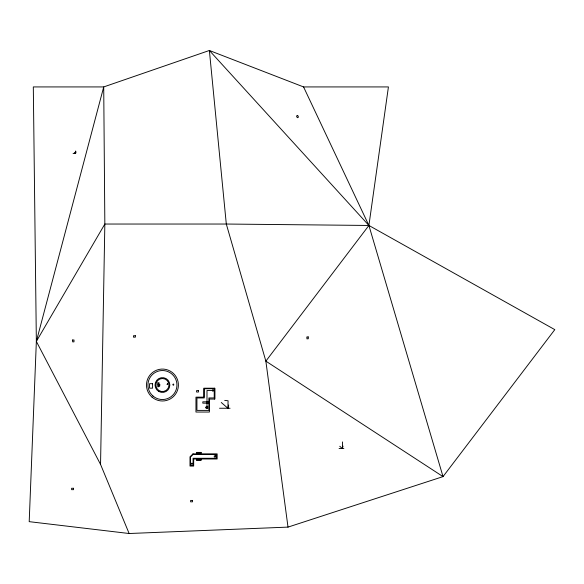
<?xml version="1.0" encoding="UTF-8"?>
<svg xmlns="http://www.w3.org/2000/svg" width="584" height="584" viewBox="0 0 584 584"><rect width="100%" height="100%" fill="white"/><g stroke="black" fill="none" stroke-linecap="round" stroke-linejoin="round"><path stroke-width="0.88" d="M167.681 384.038L167.25 384.498L167.681 384.038L167.25 384.038M167.345 384.498L167.345 384.038M167.25 384.498L167.557 384.075M214.744 399.076L214.751 388.207L203.772 388.207L203.772 397.149L195.954 397.149L195.954 412.041L209.393 412.041L209.393 399.076L214.744 399.076L214.751 388.207M100.55 464.411L104.843 224.037L103.718 86.928L209.371 50.487L303.563 86.928L388.426 86.928L368.906 225.461L443.022 476.617L288.007 527.111L129.13 533.513L29.2 521.658L36.354 341.421L33.31 86.928L103.718 86.928L36.354 341.421L100.55 464.411L129.13 533.513M75.65 151.015L75.591 153.504L73.08 153.504M221.278 402.507L227.899 408.245L228.081 400.777L224.709 400.398M339.764 446.264L342.414 448.556L342.574 441.92M75.993 151.869L75.591 153.504L74.263 152.351M227.899 408.245L228.709 404.989M342.414 448.556L343.02 446.118M36.354 341.421L104.843 224.037L226.307 224.037L368.906 225.461L554.8 329.639L443.022 476.617L265.859 361.146L226.307 224.037L209.371 50.487L368.906 225.461L265.859 361.146L288.007 527.111M212.569 390.849L213.277 390.134L213.277 390.849L212.569 390.849L212.569 390.134L213.277 390.134M159.301 385.995L157.943 387.002L157.892 382.892L159.257 382.936M212.926 390.492L206.992 390.492L206.992 407.53L205.692 407.53M208.897 401.807L202.809 401.807L202.809 403.157L208.897 403.157M219.533 408.245L230.059 408.245M339.063 448.556L343.852 448.556M157.892 384.411L159.76 384.476L159.753 386.009L157.935 385.958L159.76 384.476L157.892 382.892M212.569 390.134L213.277 390.849M303.563 86.928L368.906 225.461M212.926 390.134L212.926 390.849M191.837 463.309L191.837 464.017M173.331 384.25L173.331 384.966M206.188 407.53L206.174 408.581L207.729 408.581L207.729 406.369L206.174 406.369L206.188 407.53M72.642 339.976L72.613 341.852L73.978 341.874L74.015 339.998L72.642 339.976M193.078 454.396L190.515 456.958L190.53 465.404L193.078 465.404L193.078 458.287L216.336 458.287L216.336 454.396L193.078 454.396M192.976 453.892L189.99 456.827L189.99 466.061L193.669 466.061L193.669 458.98L217.16 458.98L217.16 453.892L192.976 453.892M297.694 115.435L296.482 116.004L297.278 117.705L298.497 117.128L297.694 115.435M308.191 336.888L306.812 336.99L306.95 338.859L308.33 338.757L308.191 336.888M135.349 335.742L133.473 335.742L133.473 337.158L135.349 337.158L135.349 335.742M152.585 383.695L149.555 383.695L149.555 388.163L152.585 388.163L152.585 383.695M173.689 384.25L172.974 384.25L172.974 384.966L173.689 384.966L173.689 384.25M214.226 388.732L204.269 388.732L204.269 397.945L196.932 397.945L196.932 410.399L208.897 410.399L208.897 397.945L214.226 397.945L214.226 388.732M198.443 390.601L196.567 390.601L196.567 392.017L198.443 392.017L198.443 390.601M201.115 452.41L196.421 452.41L196.421 453.242L201.115 453.242L201.115 452.41M215.467 455.812L214.27 455.812L214.27 457.009L215.467 457.009L215.467 455.812M201.115 459.644L196.421 459.644L196.421 460.477L201.115 460.477L201.115 459.644M192.194 463.309L191.486 463.309L191.486 464.017L192.194 464.017L192.194 463.309M73.496 488.268L71.62 488.268L71.62 489.677L73.496 489.677L73.496 488.268M192.494 500.43L190.618 500.43L190.618 501.846L192.494 501.846L192.494 500.43M152.095 397.186A15.965 15.965 0 0 0 178.142 387.915A15.965 15.965 0 0 0 157.089 369.993A15.965 15.965 0 0 0 152.095 397.186M158.651 390.346A6.526 6.526 0 0 0 168.937 385.659A6.526 6.526 0 0 0 159.731 379.089A6.526 6.526 0 0 0 158.651 390.346M158.738 391.441A7.402 7.402 0 0 0 169.842 385.031A7.402 7.402 0 0 0 158.738 378.622A7.402 7.402 0 0 0 158.738 391.441M152.964 396.01A14.505 14.505 0 0 0 176.689 387.747A14.505 14.505 0 0 0 157.665 371.336A14.505 14.505 0 0 0 152.964 396.01"/></g></svg>
